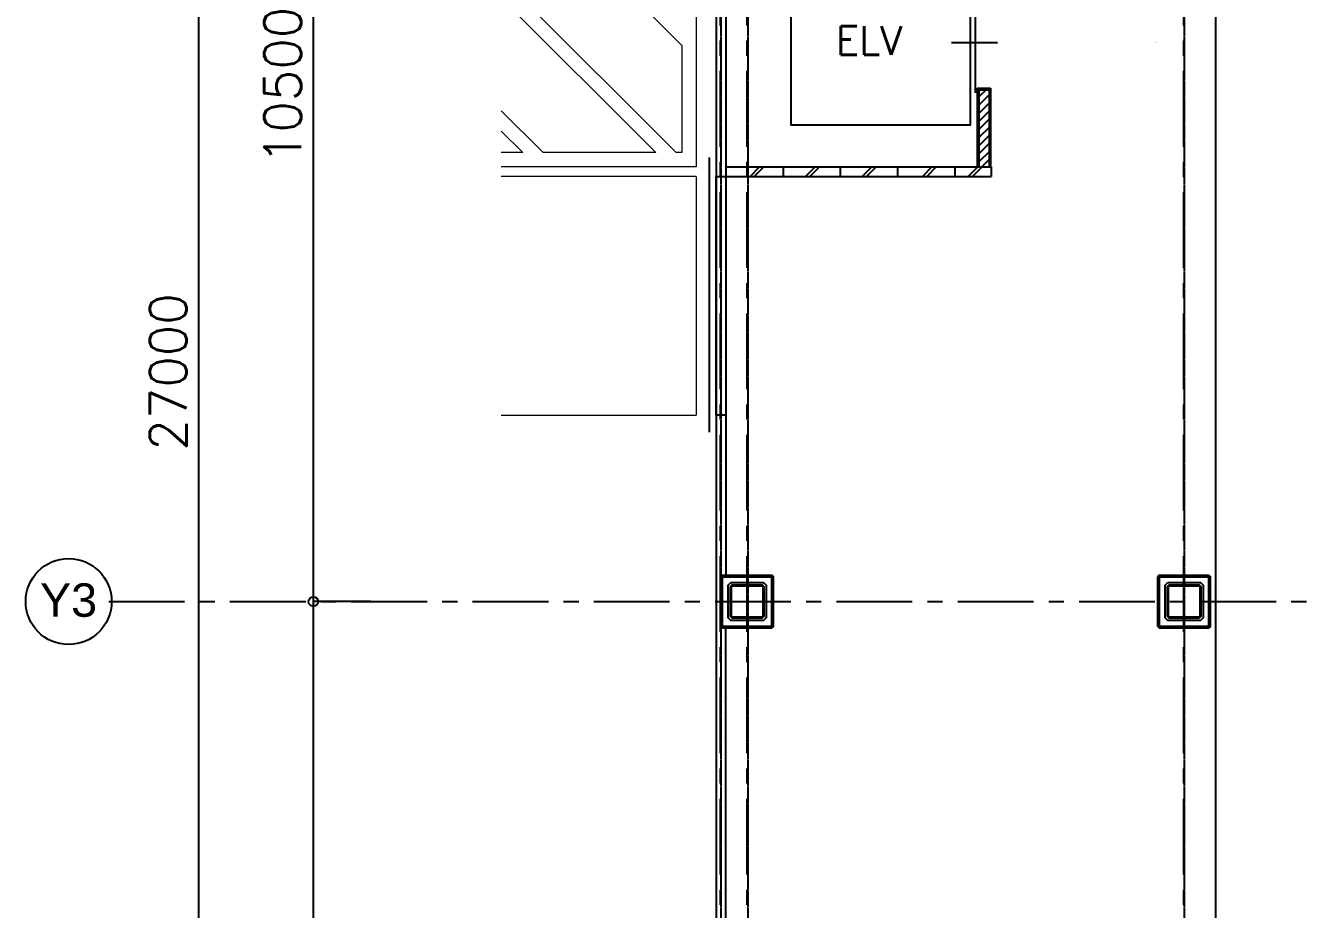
# Model space of a CAD drawing. Extents: x -5463 to 81197, y 1815 to 51771.
# Drawn here: x 10523 to 23964, y 27378 to 36629 of the extents above; entities that cross this region are included whole.
import ezdxf
from ezdxf.enums import TextEntityAlignment as Align

# ---------------------------------------------------------------- set-up
doc = ezdxf.new("R2010")
doc.units = 0
doc.header["$LTSCALE"] = 12.7
doc.header["$MEASUREMENT"] = 0
doc.linetypes.add('CENTER', pattern=[2, 1.25, -0.25, 0.25, -0.25])
doc.layers.get('0').update_dxf_attribs({"linetype": 'CONTINUOUS'})
for name, color, linetype in [('0-6', 7, 'CONTINUOUS'), ('2-3', 7, 'CONTINUOUS'), ('80_SHELL_TEXT', 7, 'CONTINUOUS'), ('__-1', 7, 'CONTINUOUS'), ('A_建築（下図）', 8, 'CONTINUOUS'), ('A_通り芯', 8, 'CENTER'), ('A_通芯', 8, 'CONTINUOUS'), ('歩行者通路', 1, 'CONTINUOUS')]:
    doc.layers.add(name, color=color, linetype=linetype)
doc.layers.add('改修範囲', color=1, linetype='CONTINUOUS', lineweight=9, true_color=0xff0000)
doc.styles.add('ARIAL', font='arial.ttf', dxfattribs={"bigfont": 'Arial'})
doc.styles.get("Standard").update_dxf_attribs({"font": 'txt', "bigfont": 'BIGFONT.SHX'})

# ---------------------------------------------------------------- blocks, each defined once
blk = doc.blocks.new('___-42')
at = {"layer": '__-1', "color": 0, "linetype": 'Continuous'}
for p, q in [((-5501.509, 4450.621), (-5504.509, 4450.621)), ((-5504.509, 4394.371), (-5504.509, 4450.621)), ((-5501.509, 4394.371), (-5504.509, 4394.371))]:
    blk.add_line(p, q, dxfattribs=at)
for centre in [(-5504.509, 4450.621), (-5504.509, 4394.371)]:
    blk.add_circle(centre, 0.25, dxfattribs=at)
at = {"layer": '__-1', "color": 0}
blk.add_text('11250', height=1.9228, rotation=90, dxfattribs=at).set_placement((-5507.078, 4419.143), align=Align.TOP_LEFT)
blk = doc.blocks.new('___-43')
at = {"layer": '__-1', "color": 0, "linetype": 'Continuous'}
for p, q in [((-5501.509, 4503.121), (-5504.509, 4503.121)), ((-5504.509, 4450.621), (-5504.509, 4503.121)), ((-5501.509, 4450.621), (-5504.509, 4450.621))]:
    blk.add_line(p, q, dxfattribs=at)
for centre in [(-5504.509, 4503.121), (-5504.509, 4450.621)]:
    blk.add_circle(centre, 0.25, dxfattribs=at)
at = {"layer": '__-1', "color": 0}
blk.add_text('10500', height=1.9228, rotation=90, dxfattribs=at).set_placement((-5507.078, 4473.518), align=Align.TOP_LEFT)
blk = doc.blocks.new('___-45')
at = {"layer": '__-1', "color": 0, "linetype": 'Continuous'}
blk.add_line((-5510.509, 4394.371), (-5510.509, 4529.371), dxfattribs=at)
at = {"layer": '__-1', "color": 0}
blk.add_text('27000', height=1.9228, rotation=90, dxfattribs=at).set_placement((-5513.078, 4458.518), align=Align.TOP_LEFT)

msp = doc.modelspace()

# ---------------------------------------------------------------- linework, layer by layer
at = {"color": 8, "linetype": 'Continuous'}
for p, q in [((20463.3, 36979.8), (20463.3, 35925.8)), ((20217.3, 36452.8), (20697.3, 36452.8)), ((17852.9, 35149.9), (20632.9, 35149.9)), ((18452.9, 35149.9), (18452.9, 35049.9)), ((19052.9, 35149.9), (19052.9, 35049.9)), ((19652.9, 35149.9), (19652.9, 35049.9)), ((20252.9, 35149.9), (20252.9, 35049.9)), ((20632.9, 35149.9), (20632.9, 35049.9)), ((17752.9, 35049.9), (20632.9, 35049.9))]:
    msp.add_line(p, q, dxfattribs=at)
at = {"color": 8, "linetype": 'Continuous', "flags": 128}
msp.add_lwpolyline([(18537.3, 37385.8), (20412.3, 37385.8), (20412.3, 35585.8), (18537.3, 35585.8)], close=True, dxfattribs=at)
at = {"color": 8, "linetype": 'CENTER', "ltscale": 0.5, "const_width": 20}
msp.add_lwpolyline([(17682.6, 35250.3), (17682.6, 32372.5)], dxfattribs=at)
at = {"color": 8}
msp.add_lwpolyline([(17752.9, 35049.9), (17852.9, 35049.9), (17852.9, 32549.9), (17752.9, 32549.9)], close=True, dxfattribs=at)
at = {"color": 8, "linetype": 'Continuous'}
msp.add_arc((22367.9, 36457), 0.5, 210, 270, dxfattribs=at)
at = {"layer": '0-6', "color": 8, "linetype": 'Continuous'}
for p, q in [((20578.6, 35958.9), (20502.4, 35882.7)), ((20609.9, 35903.4), (20502.4, 35795.9)), ((20609.9, 35818.6), (20502.4, 35711.1)), ((20609.9, 35733.7), (20502.4, 35626.2)), ((20609.9, 35648.8), (20502.4, 35541.4)), ((20609.9, 35564), (20502.4, 35456.5)), ((20609.9, 35479.1), (20502.4, 35371.7)), ((20609.9, 35394.3), (20502.4, 35286.8)), ((20609.9, 35309.4), (20502.4, 35201.9)), ((20609.9, 35228.4), (20530.4, 35148.9)), ((18208, 35149.9), (18108, 35049.9)), ((18252.3, 35149.9), (18152.3, 35049.9)), ((18789.3, 35149.9), (18689.3, 35049.9)), ((18833.6, 35149.9), (18733.6, 35049.9)), ((19382.3, 35149.9), (19282.3, 35049.9)), ((19426.6, 35149.9), (19326.6, 35049.9)), ((20012.9, 35149.9), (19912.9, 35049.9)), ((20057.2, 35149.9), (19957.2, 35049.9)), ((20492.3, 35149.9), (20392.3, 35049.9)), ((20536.6, 35149.9), (20436.6, 35049.9))]:
    msp.add_line(p, q, dxfattribs=at)
at = {"layer": '2-3', "color": 8, "linetype": 'Continuous'}
for p, q in [((20487.4, 35973.9), (20487.4, 35148.9)), ((20487.4, 35973.9), (20624.9, 35973.9)), ((20502.4, 35958.4), (20502.4, 35148.9)), ((20502.9, 35958.9), (20609.9, 35958.9)), ((20609.9, 35958.9), (20609.9, 35148.9)), ((20624.9, 35973.9), (20624.9, 35149.9))]:
    msp.add_line(p, q, dxfattribs=at)
msp.add_arc((20502.9, 35958.4), 0.5, 90, 180, dxfattribs=at)
at = {"layer": '__-1', "color": 8}
msp.add_circle((10973, 30599.9), 450, dxfattribs=at)
at = {"layer": 'A_建築（下図）', "color": 8}
for p, q in [((17752.9, 40187.9), (17752.9, 24621.9)), ((17852.9, 40187.9), (17852.9, 30874.9)), ((17852.9, 24621.9), (17852.9, 30324.9))]:
    msp.add_line(p, q, dxfattribs=at)
at = {"layer": 'A_建築（下図）', "color": 8, "linetype": 'Continuous'}
for p, q in [((17817.9, 30874.9), (17802.9, 30859.9)), ((17802.9, 30339.9), (17802.9, 30859.9)), ((17812.9, 30864.9), (18342.9, 30864.9)), ((17812.9, 30334.9), (17812.9, 30864.9)), ((17812.9, 30858.9), (18336.9, 30858.9)), ((17817.9, 30874.9), (18337.9, 30874.9)), ((17818.9, 30340.9), (17818.9, 30858.9)), ((18336.9, 30340.9), (18336.9, 30858.9)), ((18337.9, 30874.9), (18352.9, 30859.9)), ((18342.9, 30334.9), (18342.9, 30864.9)), ((18352.9, 30339.9), (18352.9, 30859.9)), ((22392.9, 30874.9), (22377.9, 30859.9)), ((22377.9, 30339.9), (22377.9, 30859.9)), ((22387.9, 30864.9), (22917.9, 30864.9)), ((22387.9, 30334.9), (22387.9, 30864.9)), ((22387.9, 30858.9), (22911.9, 30858.9)), ((22392.9, 30874.9), (22912.9, 30874.9)), ((22393.9, 30340.9), (22393.9, 30858.9)), ((22911.9, 30340.9), (22911.9, 30858.9)), ((22912.9, 30874.9), (22927.9, 30859.9)), ((22917.9, 30334.9), (22917.9, 30864.9)), ((22927.9, 30339.9), (22927.9, 30859.9)), ((17802.9, 30339.9), (17817.9, 30324.9)), ((17812.9, 30340.9), (18336.9, 30340.9)), ((17812.9, 30334.9), (18342.9, 30334.9)), ((17817.9, 30324.9), (18337.9, 30324.9)), ((18352.9, 30339.9), (18337.9, 30324.9)), ((22377.9, 30339.9), (22392.9, 30324.9)), ((22387.9, 30340.9), (22911.9, 30340.9)), ((22387.9, 30334.9), (22917.9, 30334.9)), ((22392.9, 30324.9), (22912.9, 30324.9)), ((22927.9, 30339.9), (22912.9, 30324.9))]:
    msp.add_line(p, q, dxfattribs=at)
at = {"layer": 'A_建築（下図）', "color": 8}
for points in [[(17907.9, 30799.9), (18247.9, 30799.9), (18277.9, 30769.9), (18277.9, 30429.9), (18247.9, 30399.9), (17907.9, 30399.9), (17877.9, 30429.9), (17877.9, 30769.9), (17907.9, 30799.9)], [(22482.9, 30799.9), (22822.9, 30799.9), (22852.9, 30769.9), (22852.9, 30429.9), (22822.9, 30399.9), (22482.9, 30399.9), (22452.9, 30429.9), (22452.9, 30769.9), (22482.9, 30799.9)]]:
    msp.add_lwpolyline(points, close=True, dxfattribs=at)
at = {"layer": 'A_建築（下図）', "color": 8, "linetype": 'Continuous'}
for points in [[(18235.9, 30424.9), (17919.9, 30424.9), (17902.9, 30441.9), (17902.9, 30757.9), (17919.9, 30774.9), (18235.9, 30774.9), (18252.9, 30757.9), (18252.9, 30441.9), (18235.9, 30424.9)], [(18235.9, 30436.9), (17919.9, 30436.9), (17914.9, 30441.9), (17914.9, 30757.9), (17919.9, 30762.9), (18235.9, 30762.9), (18240.9, 30757.9), (18240.9, 30441.9), (18235.9, 30436.9)], [(22810.9, 30424.9), (22494.9, 30424.9), (22477.9, 30441.9), (22477.9, 30757.9), (22494.9, 30774.9), (22810.9, 30774.9), (22827.9, 30757.9), (22827.9, 30441.9), (22810.9, 30424.9)], [(22810.9, 30436.9), (22494.9, 30436.9), (22489.9, 30441.9), (22489.9, 30757.9), (22494.9, 30762.9), (22810.9, 30762.9), (22815.9, 30757.9), (22815.9, 30441.9), (22810.9, 30436.9)]]:
    msp.add_lwpolyline(points, close=True, dxfattribs=at)
at = {"layer": 'A_通り芯', "color": 8, "ltscale": 50}
for p, q in [((17794.9, 50125.8), (17794.9, 12449.9)), ((18074.9, 50125.8), (18074.9, 11685.8)), ((22644.9, 50125.8), (22644.9, 13349.9)), ((11392.2, 30599.9), (75679.7, 30599.9))]:
    msp.add_line(p, q, dxfattribs=at)
at = {"layer": 'A_通芯', "color": 8, "linetype": 'CENTER'}
for p, q in [((17802.9, 50633.2), (17802.9, 17595)), ((18082.9, 50633.2), (18082.9, 17595)), ((22652.9, 50633.2), (22652.9, 17595))]:
    msp.add_line(p, q, dxfattribs=at)
at = {"layer": '改修範囲', "color": 8}
for p, q in [((17544.9, 46179.9), (17544.9, 35149.9)), ((17394.9, 36420.3), (15502.9, 38312.3)), ((17334.3, 35299.9), (15502.9, 37131.3)), ((17122.2, 35299.9), (15502.9, 36919.2)), ((17394.9, 36420.3), (17394.9, 35299.9)), ((15941.2, 35299.9), (15502.9, 35738.2)), ((15729, 35299.9), (15502.9, 35526)), ((15729, 35299.9), (15502.9, 35299.9)), ((17122.2, 35299.9), (15941.2, 35299.9)), ((17394.9, 35299.9), (17334.3, 35299.9)), ((17544.9, 35149.9), (15502.9, 35149.9)), ((17544.9, 35049.9), (15502.9, 35049.9)), ((17544.9, 35049.9), (17544.9, 32549.9)), ((15502.9, 32549.9), (17544.9, 32549.9))]:
    msp.add_line(p, q, dxfattribs=at)
at = {"layer": '歩行者通路', "color": 8}
msp.add_lwpolyline([(20802.9, 51749.6), (20802.9, 48549.9), (22202.9, 48549.9), (22202.9, 49284.3), (22992.1, 49284.3), (22989.6, 40769.9), (20624.9, 40769.9), (20624.9, 38798.8), (22982.9, 38798.8), (22982.9, 24599.9), (24382.9, 24599.9), (24382.9, 50684.3), (22202.9, 50684.3), (22202.9, 51749.6)], dxfattribs=at)

# ---------------------------------------------------------------- block references
at = {"layer": '__-1', "color": 8, "xscale": 200, "yscale": 200, "zscale": 200}
for name in ['___-45', '___-43', '___-42']:
    msp.add_blockref(name, (1114437.3, -859524.2), dxfattribs=at)

# ---------------------------------------------------------------- texts
at = {"layer": '80_SHELL_TEXT', "color": 8}
msp.add_text('ELV', height=300, dxfattribs=at).set_placement((19008, 36325.3))
at = {"layer": '__-1', "color": 8, "style": 'ARIAL'}
msp.add_text('Y3', height=350, dxfattribs=at).set_placement((10673, 30440.5))

doc.saveas('drawing.dxf')
